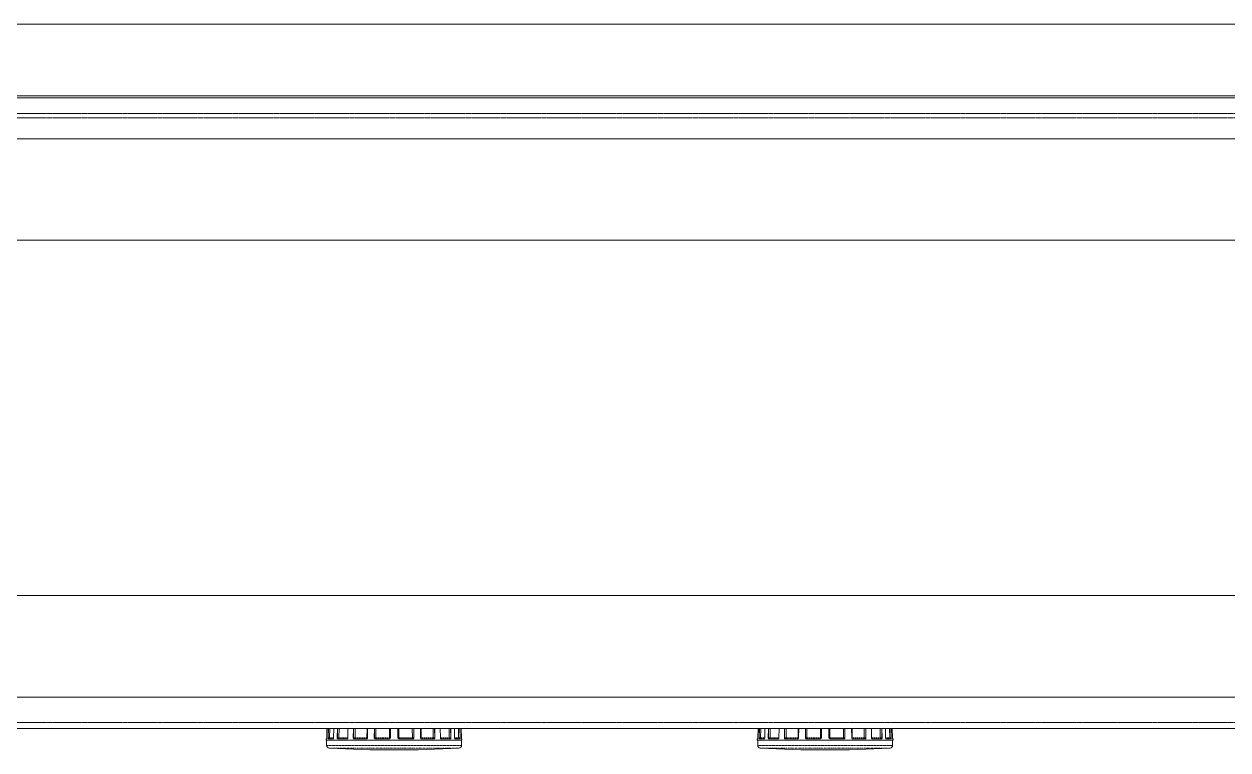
# Model space of a CAD drawing. Header units: millimetres. Extents: x 46989 to 543236, y 252623 to 526638.
# Drawn here: x 68260 to 76805, y 491020 to 496174 of the extents above; entities that cross this region are included whole.
import ezdxf

# ---------------------------------------------------------------- set-up
doc = ezdxf.new("R2010")
doc.units = ezdxf.units.MM
doc.linetypes.add('PHANTOM', pattern=[20, 10, -2, 2, -2, 2, -2])

msp = doc.modelspace()

# ---------------------------------------------------------------- linework, layer by layer
at = {"color": 7, "lineweight": 13, "ltscale": 0.03937}
for p, q in [((61367.4, 496174.2), (83503.2, 496174.2)), ((83503.2, 495665.1), (61367.4, 495665.1)), ((83503.1, 495650.9), (61367.6, 495650.9)), ((83503.9, 495358.9), (61366.7, 495358.9)), ((61366.7, 494638.9), (83503.9, 494638.9)), ((83503.9, 492115.3), (61366, 492115.3)), ((61366, 491395.3), (83503.9, 491395.3)), ((59562.5, 491171.1), (85308.1, 491171.1))]:
    msp.add_line(p, q, dxfattribs=at)
at = {"color": 7, "linetype": 'PHANTOM', "lineweight": 13, "ltscale": 0.03937}
for p, q in [((59520.3, 495538.4), (85350.3, 495538.4)), ((59520.3, 495507.7), (85350.3, 495507.7)), ((59520.3, 491214.6), (85350.3, 491214.6))]:
    msp.add_line(p, q, dxfattribs=at)
at = {"color": 7, "lineweight": 13, "ltscale": 0.002246}
for p, q in [((70408.5, 491106.5), (70410, 491171.1)), ((70410, 491171.1), (70408.5, 491106.5)), ((70417.4, 491106.5), (70418.9, 491171.1)), ((70420.1, 491171.1), (70418.5, 491106.5)), ((71354.4, 491106.5), (71352.8, 491171.1)), ((71354, 491171.1), (71355.5, 491106.5)), ((71362.9, 491171.1), (71364.4, 491106.5)), ((71364.4, 491106.5), (71362.9, 491171.1)), ((73468.5, 491106.5), (73470, 491171.1)), ((73470, 491171.1), (73468.5, 491106.5)), ((73477.4, 491106.5), (73478.9, 491171.1)), ((73480.1, 491171.1), (73478.5, 491106.5)), ((74414.4, 491106.5), (74412.8, 491171.1)), ((74414, 491171.1), (74415.5, 491106.5)), ((74422.9, 491171.1), (74424.4, 491106.5)), ((74424.4, 491106.5), (74422.9, 491171.1))]:
    msp.add_line(p, q, dxfattribs=at)
at = {"color": 7, "linetype": 'PHANTOM', "lineweight": 13, "ltscale": 3.87477e-05}
for p, q in [((70418.5, 491106.5), (70417.4, 491106.5)), ((74415.5, 491106.5), (74414.4, 491106.5))]:
    msp.add_line(p, q, dxfattribs=at)
at = {"color": 7, "lineweight": 13, "ltscale": 0.000306993}
for p, q in [((70418.5, 491106.5), (70427.3, 491106.3)), ((73478.5, 491106.5), (73487.3, 491106.3))]:
    msp.add_line(p, q, dxfattribs=at)
at = {"color": 7, "lineweight": 13, "ltscale": 3.07006e-05}
for p, q in [((70427.3, 491106.3), (70428.2, 491106.3)), ((73487.3, 491106.3), (73488.2, 491106.3))]:
    msp.add_line(p, q, dxfattribs=at)
at = {"color": 7, "lineweight": 13, "ltscale": 0.002253}
for p, q in [((70428.2, 491106.3), (70429.8, 491171.1)), ((70495.1, 491106.3), (70496.5, 491171.1)), ((71276.4, 491171.1), (71277.8, 491106.3)), ((71343.1, 491171.1), (71344.7, 491106.3)), ((73488.2, 491106.3), (73489.8, 491171.1)), ((73555.1, 491106.3), (73556.5, 491171.1)), ((74336.4, 491171.1), (74337.8, 491106.3)), ((74403.1, 491171.1), (74404.7, 491106.3))]:
    msp.add_line(p, q, dxfattribs=at)
at = {"color": 7, "linetype": 'PHANTOM', "lineweight": 13, "ltscale": 0.000498043}
for p, q in [((70428.2, 491106.3), (70442.6, 491106.3)), ((71330.3, 491106.3), (71344.7, 491106.3)), ((73488.2, 491106.3), (73502.6, 491106.3)), ((74390.3, 491106.3), (74404.7, 491106.3))]:
    msp.add_line(p, q, dxfattribs=at)
at = {"color": 7, "linetype": 'PHANTOM', "lineweight": 13, "ltscale": 0.00051174}
for p, q in [((70442.6, 491106.3), (70457.3, 491106.3)), ((71315.6, 491106.3), (71330.3, 491106.3)), ((73502.6, 491106.3), (73517.3, 491106.3)), ((74375.6, 491106.3), (74390.3, 491106.3))]:
    msp.add_line(p, q, dxfattribs=at)
at = {"color": 7, "lineweight": 13, "ltscale": 0.002245}
for p, q in [((70458.6, 491171.1), (70457.3, 491106.5)), ((70482.8, 491106.5), (70484.1, 491171.1)), ((70485.2, 491171.1), (70483.8, 491106.5)), ((70558.8, 491171.1), (70557.8, 491106.5)), ((70596.9, 491106.5), (70597.9, 491171.1)), ((70598.7, 491171.1), (70597.7, 491106.5)), ((70698.6, 491171.1), (70698, 491106.5)), ((70746, 491106.5), (70746.5, 491171.1)), ((70746.9, 491171.1), (70746.4, 491106.5)), ((70860.9, 491171.1), (70860.9, 491106.5)), ((70912, 491106.5), (70912, 491171.1)), ((71026.5, 491106.5), (71026, 491171.1)), ((71026.4, 491171.1), (71026.9, 491106.5)), ((71074.9, 491106.5), (71074.3, 491171.1)), ((71175.2, 491106.5), (71174.2, 491171.1)), ((71175, 491171.1), (71176, 491106.5)), ((71215.1, 491106.5), (71214.1, 491171.1)), ((71289.1, 491106.5), (71287.7, 491171.1)), ((71288.8, 491171.1), (71290.1, 491106.5)), ((71315.6, 491106.5), (71314.3, 491171.1)), ((73518.6, 491171.1), (73517.3, 491106.5)), ((73542.8, 491106.5), (73544.1, 491171.1)), ((73545.2, 491171.1), (73543.8, 491106.5)), ((73618.8, 491171.1), (73617.8, 491106.5)), ((73656.9, 491106.5), (73657.9, 491171.1)), ((73658.7, 491171.1), (73657.7, 491106.5)), ((73758.6, 491171.1), (73758, 491106.5)), ((73806, 491106.5), (73806.5, 491171.1)), ((73806.9, 491171.1), (73806.4, 491106.5)), ((73920.9, 491171.1), (73920.9, 491106.5)), ((73972, 491106.5), (73972, 491171.1)), ((74086.5, 491106.5), (74086, 491171.1)), ((74086.4, 491171.1), (74086.9, 491106.5)), ((74134.9, 491106.5), (74134.3, 491171.1)), ((74235.2, 491106.5), (74234.2, 491171.1)), ((74235, 491171.1), (74236, 491106.5)), ((74275.1, 491106.5), (74274.1, 491171.1)), ((74349.1, 491106.5), (74347.7, 491171.1)), ((74348.8, 491171.1), (74350.1, 491106.5)), ((74375.6, 491106.5), (74374.3, 491171.1))]:
    msp.add_line(p, q, dxfattribs=at)
at = {"color": 7, "linetype": 'PHANTOM', "lineweight": 13, "ltscale": 3.40319e-05}
for p, q in [((70483.8, 491106.5), (70482.8, 491106.5)), ((74350.1, 491106.5), (74349.1, 491106.5))]:
    msp.add_line(p, q, dxfattribs=at)
at = {"color": 7, "lineweight": 13, "ltscale": 0.000337474}
msp.add_line((70483.8, 491106.5), (70493.5, 491106.3), dxfattribs=at)
at = {"color": 7, "lineweight": 13, "ltscale": 5.48191e-05}
for p, q in [((70493.5, 491106.3), (70495.1, 491106.3)), ((73553.5, 491106.3), (73555.1, 491106.3))]:
    msp.add_line(p, q, dxfattribs=at)
at = {"color": 7, "linetype": 'PHANTOM', "lineweight": 13, "ltscale": 0.001024}
for p, q in [((70495.1, 491106.3), (70524.6, 491106.3)), ((71248.3, 491106.3), (71277.8, 491106.3)), ((73555.1, 491106.3), (73584.6, 491106.3)), ((74308.3, 491106.3), (74337.8, 491106.3))]:
    msp.add_line(p, q, dxfattribs=at)
at = {"color": 7, "linetype": 'PHANTOM', "lineweight": 13, "ltscale": 0.001159}
for p, q in [((70524.6, 491106.3), (70558, 491106.3)), ((71214.9, 491106.3), (71248.3, 491106.3)), ((73584.6, 491106.3), (73618, 491106.3)), ((74274.9, 491106.3), (74308.3, 491106.3))]:
    msp.add_line(p, q, dxfattribs=at)
at = {"color": 7, "linetype": 'PHANTOM', "lineweight": 13, "ltscale": 2.52611e-05}
for p, q in [((70597.7, 491106.5), (70596.9, 491106.5)), ((74236, 491106.5), (74235.2, 491106.5))]:
    msp.add_line(p, q, dxfattribs=at)
at = {"color": 7, "lineweight": 13, "ltscale": 7.23002e-05}
msp.add_line((70607.1, 491106.3), (70609.2, 491106.3), dxfattribs=at)
at = {"color": 7, "lineweight": 13, "ltscale": 0.002252}
for p, q in [((70609.2, 491106.3), (70610.2, 491171.1)), ((70694.4, 491171.1), (70693.9, 491106.3)), ((70756.7, 491106.3), (70757.2, 491171.1)), ((70853, 491171.1), (70853, 491106.3)), ((70919.9, 491106.3), (70919.9, 491171.1)), ((71015.7, 491171.1), (71016.2, 491106.3)), ((71079, 491106.3), (71078.5, 491171.1)), ((71162.7, 491171.1), (71163.7, 491106.3)), ((73669.2, 491106.3), (73670.2, 491171.1)), ((73754.4, 491171.1), (73753.9, 491106.3)), ((73816.7, 491106.3), (73817.2, 491171.1)), ((73913, 491171.1), (73913, 491106.3)), ((73979.9, 491106.3), (73979.9, 491171.1)), ((74075.7, 491171.1), (74076.2, 491106.3)), ((74139, 491106.3), (74138.5, 491171.1)), ((74222.7, 491171.1), (74223.7, 491106.3))]:
    msp.add_line(p, q, dxfattribs=at)
at = {"color": 7, "linetype": 'PHANTOM', "lineweight": 13, "ltscale": 0.001427}
for p, q in [((70609.2, 491106.3), (70650.3, 491106.3)), ((71122.6, 491106.3), (71163.7, 491106.3)), ((73669.2, 491106.3), (73710.3, 491106.3)), ((74182.6, 491106.3), (74223.7, 491106.3))]:
    msp.add_line(p, q, dxfattribs=at)
at = {"color": 7, "linetype": 'PHANTOM', "lineweight": 13, "ltscale": 0.001515}
for p, q in [((70650.3, 491106.3), (70693.9, 491106.3)), ((71079, 491106.3), (71122.6, 491106.3)), ((73710.3, 491106.3), (73753.9, 491106.3)), ((74139, 491106.3), (74182.6, 491106.3))]:
    msp.add_line(p, q, dxfattribs=at)
at = {"color": 7, "lineweight": 13, "ltscale": 0.000143591}
for p, q in [((70693.9, 491106.3), (70698, 491106.3)), ((73753.9, 491106.3), (73758, 491106.3))]:
    msp.add_line(p, q, dxfattribs=at)
at = {"color": 7, "linetype": 'PHANTOM', "lineweight": 13, "ltscale": 1.34566e-05}
for p, q in [((70746.4, 491106.5), (70746, 491106.5)), ((74086.9, 491106.5), (74086.5, 491106.5))]:
    msp.add_line(p, q, dxfattribs=at)
at = {"color": 7, "lineweight": 13, "ltscale": 8.11009e-05}
for p, q in [((70754.4, 491106.3), (70756.7, 491106.3)), ((73814.4, 491106.3), (73816.7, 491106.3))]:
    msp.add_line(p, q, dxfattribs=at)
at = {"color": 7, "linetype": 'PHANTOM', "lineweight": 13, "ltscale": 0.001657}
for p, q in [((70756.7, 491106.3), (70804.4, 491106.3)), ((70968.5, 491106.3), (71016.2, 491106.3)), ((73816.7, 491106.3), (73864.4, 491106.3)), ((74028.5, 491106.3), (74076.2, 491106.3))]:
    msp.add_line(p, q, dxfattribs=at)
at = {"color": 7, "linetype": 'PHANTOM', "lineweight": 13, "ltscale": 0.001688}
for p, q in [((70804.4, 491106.3), (70853, 491106.3)), ((70919.9, 491106.3), (70968.5, 491106.3)), ((73864.4, 491106.3), (73913, 491106.3)), ((73979.9, 491106.3), (74028.5, 491106.3))]:
    msp.add_line(p, q, dxfattribs=at)
at = {"color": 7, "lineweight": 13, "ltscale": 8.00797e-05}
for p, q in [((70917.6, 491106.3), (70919.9, 491106.3)), ((73977.6, 491106.3), (73979.9, 491106.3))]:
    msp.add_line(p, q, dxfattribs=at)
at = {"color": 7, "linetype": 'PHANTOM', "lineweight": 13, "ltscale": 1.34265e-05}
for p, q in [((71026.9, 491106.5), (71026.5, 491106.5)), ((73806.4, 491106.5), (73806, 491106.5))]:
    msp.add_line(p, q, dxfattribs=at)
at = {"color": 7, "lineweight": 13, "ltscale": 7.41773e-05}
for p, q in [((71074.9, 491106.3), (71077, 491106.3)), ((74134.9, 491106.3), (74137, 491106.3))]:
    msp.add_line(p, q, dxfattribs=at)
at = {"color": 7, "lineweight": 13, "ltscale": 6.94167e-05}
for p, q in [((71077, 491106.3), (71079, 491106.3)), ((74137, 491106.3), (74139, 491106.3))]:
    msp.add_line(p, q, dxfattribs=at)
at = {"color": 7, "linetype": 'PHANTOM', "lineweight": 13, "ltscale": 2.52911e-05}
for p, q in [((71176, 491106.5), (71175.2, 491106.5)), ((73657.7, 491106.5), (73656.9, 491106.5))]:
    msp.add_line(p, q, dxfattribs=at)
at = {"color": 7, "lineweight": 13, "ltscale": 0.000392259}
msp.add_line((71277.8, 491106.3), (71289.1, 491106.5), dxfattribs=at)
at = {"color": 7, "linetype": 'PHANTOM', "lineweight": 13, "ltscale": 3.40619e-05}
for p, q in [((71290.1, 491106.5), (71289.1, 491106.5)), ((73543.8, 491106.5), (73542.8, 491106.5))]:
    msp.add_line(p, q, dxfattribs=at)
at = {"color": 7, "lineweight": 13, "ltscale": 0.000337693}
for p, q in [((71344.7, 491106.3), (71354.4, 491106.5)), ((74404.7, 491106.3), (74414.4, 491106.5))]:
    msp.add_line(p, q, dxfattribs=at)
at = {"color": 7, "linetype": 'PHANTOM', "lineweight": 13, "ltscale": 3.87177e-05}
for p, q in [((71355.5, 491106.5), (71354.4, 491106.5)), ((73478.5, 491106.5), (73477.4, 491106.5))]:
    msp.add_line(p, q, dxfattribs=at)
at = {"color": 7, "lineweight": 13, "ltscale": 0.000337444}
msp.add_line((73543.8, 491106.5), (73553.5, 491106.3), dxfattribs=at)
at = {"color": 7, "lineweight": 13, "ltscale": 7.23303e-05}
msp.add_line((73667.1, 491106.3), (73669.2, 491106.3), dxfattribs=at)
at = {"color": 7, "lineweight": 13, "ltscale": 0.000392289}
msp.add_line((74337.8, 491106.3), (74349.1, 491106.5), dxfattribs=at)
at = {"color": 7, "lineweight": 13, "ltscale": 0.000295358}
for p, q in [((70404.8, 491098), (70404.6, 491089.5)), ((71368.3, 491089.5), (71368.1, 491098)), ((73464.8, 491098), (73464.6, 491089.5)), ((74428.3, 491089.5), (74428.1, 491098))]:
    msp.add_line(p, q, dxfattribs=at)
at = {"color": 7, "lineweight": 13, "ltscale": 0.016732}
for p, q in [((70404.6, 491089.5), (70886.5, 491089.5)), ((70886.5, 491089.5), (71368.3, 491089.5)), ((73464.6, 491089.5), (73946.5, 491089.5)), ((73946.5, 491089.5), (74428.3, 491089.5))]:
    msp.add_line(p, q, dxfattribs=at)
at = {"color": 7, "lineweight": 13, "ltscale": 9.0141e-05}
for p, q in [((70404.8, 491098), (70407.4, 491098)), ((74425.5, 491098), (74428.1, 491098))]:
    msp.add_line(p, q, dxfattribs=at)
at = {"color": 7, "lineweight": 13, "ltscale": 0.016634}
for p, q in [((70886.5, 491089.5), (70407.4, 491089.5)), ((70886.5, 491089.5), (71365.5, 491089.5)), ((73946.5, 491089.5), (73467.4, 491089.5)), ((73946.5, 491089.5), (74425.5, 491089.5))]:
    msp.add_line(p, q, dxfattribs=at)
at = {"color": 7, "lineweight": 13, "ltscale": 0.0013}
for p, q in [((70407.4, 491089.5), (70407.4, 491052)), ((71365.5, 491052), (71365.5, 491089.5)), ((73467.4, 491089.5), (73467.4, 491052)), ((74425.5, 491052), (74425.5, 491089.5))]:
    msp.add_line(p, q, dxfattribs=at)
at = {"color": 7, "linetype": 'PHANTOM', "lineweight": 13, "ltscale": 0.016634}
for p, q in [((70407.4, 491052), (70886.5, 491052)), ((70886.5, 491052), (71365.5, 491052)), ((73467.4, 491052), (73946.5, 491052)), ((73946.5, 491052), (74425.5, 491052))]:
    msp.add_line(p, q, dxfattribs=at)
at = {"color": 7, "lineweight": 13, "ltscale": 0.001186}
for p, q in [((70419.2, 491098), (70453.3, 491098)), ((71319.6, 491098), (71353.7, 491098)), ((73479.2, 491098), (73513.3, 491098)), ((74379.6, 491098), (74413.7, 491098))]:
    msp.add_line(p, q, dxfattribs=at)
at = {"color": 7, "linetype": 'PHANTOM', "lineweight": 13, "ltscale": 0.015982}
for p, q in [((70426.2, 491032.2), (70886.5, 491032.2)), ((70886.5, 491032.2), (71346.7, 491032.2)), ((73486.2, 491032.2), (73946.5, 491032.2)), ((73946.5, 491032.2), (74406.7, 491032.2))]:
    msp.add_line(p, q, dxfattribs=at)
at = {"color": 7, "lineweight": 13, "ltscale": 0.002229}
for p, q in [((70487.3, 491098), (70551.5, 491098)), ((71221.4, 491098), (71285.6, 491098)), ((73547.3, 491098), (73611.5, 491098)), ((74281.4, 491098), (74345.6, 491098))]:
    msp.add_line(p, q, dxfattribs=at)
at = {"color": 7, "lineweight": 13, "ltscale": 0.003003}
for p, q in [((70603.7, 491098), (70690.2, 491098)), ((71082.7, 491098), (71169.2, 491098)), ((73663.7, 491098), (73750.2, 491098)), ((74142.8, 491098), (74229.2, 491098))]:
    msp.add_line(p, q, dxfattribs=at)
at = {"color": 7, "lineweight": 13, "ltscale": 0.003415}
for p, q in [((70754.1, 491098), (70852.4, 491098)), ((70920.5, 491098), (71018.8, 491098)), ((73814.1, 491098), (73912.4, 491098)), ((73980.5, 491098), (74078.8, 491098))]:
    msp.add_line(p, q, dxfattribs=at)
at = {"color": 7, "lineweight": 13, "ltscale": 3.85552e-05}
for p, q in [((71364.8, 491100.5), (71365, 491099.4)), ((74424.8, 491100.5), (74425, 491099.4))]:
    msp.add_line(p, q, dxfattribs=at)
at = {"color": 7, "lineweight": 13, "ltscale": 9.0111e-05}
for p, q in [((71365.5, 491098), (71368.1, 491098)), ((73464.8, 491098), (73467.4, 491098))]:
    msp.add_line(p, q, dxfattribs=at)
at = {"color": 7, "lineweight": 13, "ltscale": 0.03937}
for points in [[(70408.1, 491100.5), (70407.6, 491098.2), (70407.5, 491098.1), (70407.4, 491098), (70407.4, 491098)], [(70419.2, 491098), (70419, 491098), (70418.7, 491098.2), (70418.4, 491098.7), (70417.8, 491100.5)], [(70456.1, 491100.5), (70454.7, 491098.6), (70453.8, 491098), (70453.3, 491098)], [(70487.3, 491098), (70486.2, 491098.2), (70484.1, 491100.5)], [(71288.8, 491100.5), (71287.3, 491098.6), (71286.4, 491098.1), (71285.6, 491098)], [(71319.6, 491098), (71318.7, 491098.2), (71318.1, 491098.7), (71316.8, 491100.5)], [(71355.1, 491100.5), (71354.5, 491098.7), (71354.2, 491098.2), (71353.9, 491098), (71353.7, 491098)], [(71365.5, 491098), (71365.5, 491098), (71365.4, 491098.1), (71365.3, 491098.2), (71364.8, 491100.5)], [(73468.1, 491100.5), (73467.6, 491098.2), (73467.5, 491098.1), (73467.4, 491098), (73467.4, 491098)], [(73479.2, 491098), (73479, 491098), (73478.7, 491098.2), (73478.4, 491098.7), (73477.8, 491100.5)], [(73516.1, 491100.5), (73514.7, 491098.6), (73513.8, 491098), (73513.3, 491098)], [(73547.3, 491098), (73546.2, 491098.2), (73544.1, 491100.5)], [(74348.8, 491100.5), (74347.3, 491098.6), (74346.4, 491098.1), (74345.6, 491098)], [(74379.6, 491098), (74378.7, 491098.2), (74378.1, 491098.7), (74376.8, 491100.5)], [(74415.1, 491100.5), (74414.5, 491098.7), (74414.2, 491098.2), (74413.9, 491098), (74413.7, 491098)], [(74425.5, 491098), (74425.5, 491098), (74425.4, 491098.1), (74425.3, 491098.2), (74424.8, 491100.5)]]:
    msp.add_lwpolyline(points, dxfattribs=at)
for centre, radius, start, end in [((70353.4, 491107.4), 55.2, 352.78255, 359.04708), ((70353.4, 491107.4), 55.2, 352.78132, 359.0476), ((70445.4, 491105.4), 28.1, 177.73434, 190.0691), ((70441.9, 491106.5), 15.3, 336.93564, 0.02802), ((70495.4, 491105.9), 12.6, 177.32289, 205.47566), ((70547.4, 491106.5), 10.5, 324.99282, 0.10667), ((70606.5, 491106.2), 9.54, 178.09373, 216.7011), ((70610, 491479.2), 372.9, 268.10702, 269.55492), ((70689, 491106.5), 8.99, 317.75172, 359.82518), ((70754.6, 491106.4), 8.64, 179.2802, 223.10879), ((70754.5, 491289), 182.7, 267.43852, 269.94584), ((70852.4, 491106.5), 8.5, 270, 0), ((70855.2, 491198.6), 92.3, 268.67306, 273.57997), ((70920.5, 491106.5), 8.5, 180.00001, 270), ((70916.3, 491161.9), 55.7, 265.55939, 271.32669), ((71017.1, 491335.8), 229.6, 269.76869, 272.34685), ((71018.3, 491106.4), 8.64, 316.88681, 0.71948), ((71083.9, 491106.5), 8.99, 180.1747, 222.2439), ((71162.5, 491500.5), 394.2, 270.18355, 271.85598), ((71166.4, 491106.2), 9.54, 323.29377, 1.90706), ((71225.5, 491106.5), 10.5, 179.89427, 215.00231), ((71277.5, 491105.9), 12.6, 334.51932, 2.67885), ((71331, 491106.5), 15.3, 179.97348, 203.0602), ((71327.5, 491105.4), 28, 349.9282, 2.26691), ((71419.5, 491107.4), 55.2, 180.95241, 187.21869), ((71419.5, 491107.4), 55.2, 180.95292, 187.21744), ((73413.4, 491107.4), 55.2, 352.78255, 359.04708), ((73413.4, 491107.4), 55.2, 352.78132, 359.0476), ((73505.4, 491105.4), 28.1, 177.73434, 190.0691), ((73501.9, 491106.5), 15.3, 336.93564, 0.02802), ((73555.4, 491105.9), 12.6, 177.32289, 205.47566), ((73607.4, 491106.5), 10.5, 324.99282, 0.10667), ((73666.5, 491106.2), 9.54, 178.09373, 216.7011), ((73670, 491479.2), 372.9, 268.10702, 269.55492), ((73749, 491106.5), 8.99, 317.75172, 359.82518), ((73814.6, 491106.4), 8.64, 179.2802, 223.10879), ((73814.5, 491289), 182.7, 267.43852, 269.94584), ((73912.4, 491106.5), 8.5, 270, 0), ((73915.2, 491198.6), 92.3, 268.67306, 273.57997), ((73980.5, 491106.5), 8.5, 180.00001, 270), ((73976.3, 491161.9), 55.7, 265.55939, 271.32669), ((74077.1, 491335.8), 229.6, 269.76869, 272.34685), ((74078.3, 491106.4), 8.64, 316.88681, 0.71948), ((74143.9, 491106.5), 8.99, 180.1747, 222.2439), ((74222.5, 491500.5), 394.2, 270.18355, 271.85598), ((74226.4, 491106.2), 9.54, 323.29377, 1.90706), ((74285.5, 491106.5), 10.5, 179.89427, 215.00231), ((74337.5, 491105.9), 12.6, 334.51932, 2.67885), ((74391, 491106.5), 15.3, 179.97348, 203.0602), ((74387.5, 491105.4), 28, 349.9282, 2.26691), ((74479.5, 491107.4), 55.2, 180.95241, 187.21869), ((74479.5, 491107.4), 55.2, 180.95292, 187.21744), ((70405.6, 491106.5), 8.5, 270, 283.64174), ((70427.2, 491052), 19.8, 180.00001, 266.89727), ((70886.5, 499523.7), 8503.9, 266.89727, 273.10273), ((70551.2, 491103.6), 5.61, 273.24026, 326.72649), ((70603.8, 491104.1), 6.17, 216.3737, 268.50576), ((70690, 491105.6), 7.6, 270.76408, 317.85601), ((70754.1, 491106), 7.98, 223.45091, 269.76803), ((71018.8, 491106), 7.97, 270.20822, 316.57705), ((71082.9, 491105.6), 7.61, 222.17039, 269.21427), ((71169.1, 491104.1), 6.17, 271.47513, 323.65172), ((71221.7, 491103.6), 5.62, 213.29357, 266.74722), ((71345.7, 491052), 19.8, 273.10273, 0), ((71367.3, 491106.5), 8.5, 256.35778, 270), ((73465.6, 491106.5), 8.5, 270, 283.64174), ((73487.2, 491052), 19.8, 180.00001, 266.89727), ((73946.5, 499523.7), 8503.9, 266.89727, 273.10273), ((73611.2, 491103.6), 5.61, 273.24026, 326.72649), ((73663.8, 491104.1), 6.17, 216.3737, 268.50576), ((73750, 491105.6), 7.6, 270.76408, 317.85601), ((73814.1, 491106), 7.98, 223.45091, 269.76803), ((74078.8, 491106), 7.97, 270.20822, 316.57705), ((74142.9, 491105.6), 7.61, 222.17039, 269.21427), ((74229.1, 491104.1), 6.17, 271.47513, 323.65172), ((74281.7, 491103.6), 5.62, 213.29357, 266.74722), ((74405.7, 491052), 19.8, 273.10273, 0), ((74427.3, 491106.5), 8.5, 256.35778, 270)]:
    msp.add_arc(centre, radius, start, end, dxfattribs=at)
at = {"color": 7, "linetype": 'PHANTOM', "lineweight": 13, "ltscale": 0.03937}
for centre, major_axis, ratio, start_param, end_param in [((70420, 491106.5), (0, 8.5), 0.173648, 1.570796, 3.141593), ((70420, 491106.5), (0, 8.5), 0.970058, 3.141593, 4.687954), ((70488, 491106.5), (0, 8.5), 0.5, 1.570796, 3.141593), ((70488, 491106.5), (0, 8.5), 0.828488, 3.141593, 4.687954), ((70604.2, 491106.5), (0, 8.5), 0.766044, 1.570796, 3.141593), ((70604.2, 491106.5), (0, 8.5), 0.58699, 3.141593, 4.687954), ((70690.4, 491106.5), (0, -8.5), 0.407634, 0.066706, 1.546362), ((70754.4, 491106.5), (0, 8.5), 0.939693, 1.570796, 3.141593), ((70754.4, 491106.5), (0, 8.5), 0.274693, 3.141593, 4.687954), ((70852.4, 491106.5), (0, -8.5), 0.070736, 6.283185, 7.829547), ((70920.5, 491106.5), (0, 8.5), 0.070736, 1.595231, 3.141593), ((71018.5, 491106.5), (0, -8.5), 0.274693, 4.736824, 6.283185), ((71018.5, 491106.5), (0, -8.5), 0.939693, 6.283185, 7.853982), ((71082.5, 491106.5), (0, 8.5), 0.407634, 1.595231, 3.075959), ((71168.7, 491106.5), (0, -8.5), 0.58699, 4.736824, 6.283185), ((71168.7, 491106.5), (0, -8.5), 0.766044, 6.283185, 7.853982), ((71284.9, 491106.5), (0, -8.5), 0.828488, 4.736824, 6.283185), ((71284.9, 491106.5), (0, -8.5), 0.5, 0, 1.570796), ((71352.9, 491106.5), (0, -8.5), 0.970058, 4.736824, 6.283185), ((71352.9, 491106.5), (0, -8.5), 0.173648, 6.283185, 7.853982), ((73480, 491106.5), (0, 8.5), 0.173648, 1.570796, 3.141593), ((73480, 491106.5), (0, 8.5), 0.970058, 3.141593, 4.687954), ((73548, 491106.5), (0, 8.5), 0.5, 1.570796, 3.141593), ((73548, 491106.5), (0, 8.5), 0.828488, 3.141593, 4.687954), ((73664.2, 491106.5), (0, 8.5), 0.766044, 1.570796, 3.141593), ((73664.2, 491106.5), (0, 8.5), 0.58699, 3.141593, 4.687954), ((73750.4, 491106.5), (0, -8.5), 0.407634, 0.066706, 1.546362), ((73814.4, 491106.5), (0, 8.5), 0.939693, 1.570796, 3.141593), ((73814.4, 491106.5), (0, 8.5), 0.274693, 3.141593, 4.687954), ((73912.4, 491106.5), (0, -8.5), 0.070736, 0, 1.546362), ((73980.5, 491106.5), (0, 8.5), 0.070736, 1.595231, 3.141593), ((74078.5, 491106.5), (0, -8.5), 0.274693, 4.736824, 6.283185), ((74078.5, 491106.5), (0, -8.5), 0.939693, 0, 1.570796), ((74142.5, 491106.5), (0, 8.5), 0.407634, 1.595231, 3.075959), ((74228.7, 491106.5), (0, -8.5), 0.58699, 4.736824, 6.283185), ((74228.7, 491106.5), (0, -8.5), 0.766044, 6.283185, 7.853982), ((74344.9, 491106.5), (0, -8.5), 0.828488, 4.736824, 6.283185), ((74344.9, 491106.5), (0, -8.5), 0.5, 0, 1.570796), ((74412.9, 491106.5), (0, -8.5), 0.970058, 4.736824, 6.283185), ((74412.9, 491106.5), (0, -8.5), 0.173648, 0, 1.570796)]:
    msp.add_ellipse(centre, major_axis=major_axis, ratio=ratio, start_param=start_param, end_param=end_param, dxfattribs=at)

doc.saveas('drawing.dxf')
